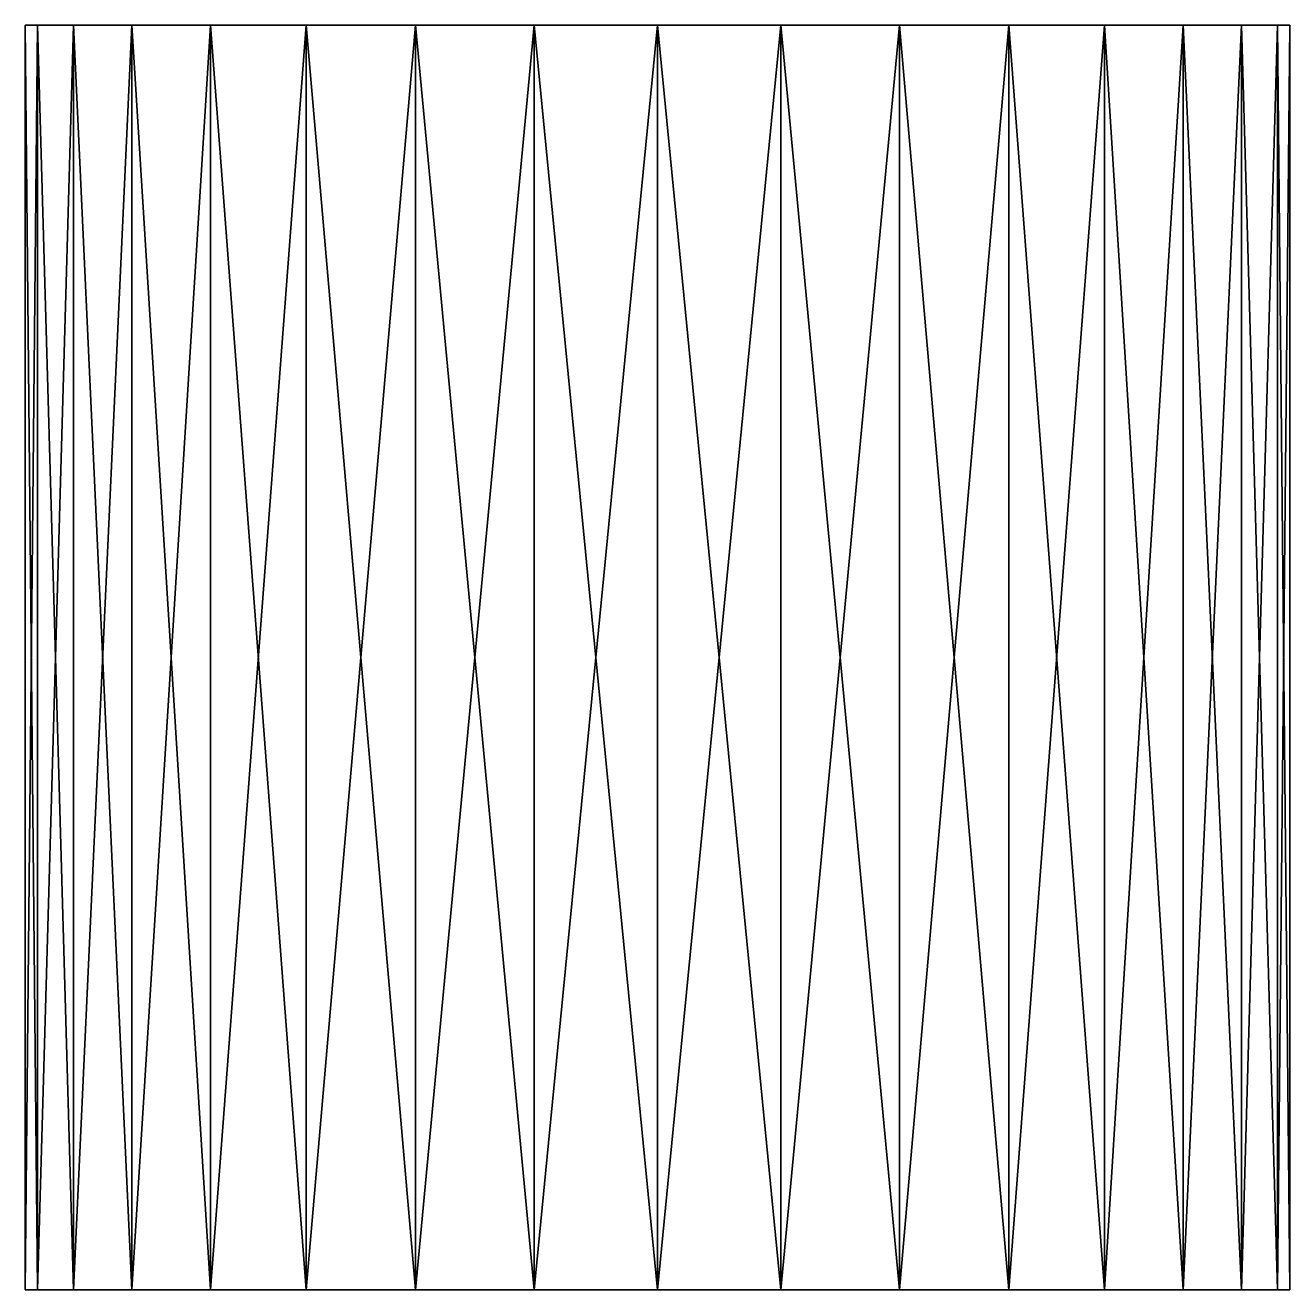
# Model space of a CAD drawing. Header units: metres. Extents: x -10 to 10, y -10 to 10.
import ezdxf

# ---------------------------------------------------------------- set-up
doc = ezdxf.new("R2010")
doc.units = ezdxf.units.M

msp = doc.modelspace()

# ---------------------------------------------------------------- linework, layer by layer
for points in [[(-10, -10), (-9.807853, -10, 1.950903), (-9.807853, 10, 1.950903)], [(-10, -10), (-9.807853, 10, 1.950903), (-10, 10)], [(0, 10), (-10, 10), (-9.807853, 10, 1.950903)], [(-9.807853, -10, -1.950903), (-10, -10), (-10, 10)], [(-9.807853, -10, -1.950903), (-10, 10), (-9.807853, 10, -1.950903)], [(0, 10), (-9.807853, 10, -1.950903), (-10, 10)], [(-9.807853, -10, 1.950903), (-9.238795, -10, 3.826834), (-9.238795, 10, 3.826834)], [(-9.807853, -10, 1.950903), (-9.238795, 10, 3.826834), (-9.807853, 10, 1.950903)], [(0, 10), (-9.807853, 10, 1.950903), (-9.238795, 10, 3.826834)], [(-9.238795, -10, -3.826834), (-9.807853, -10, -1.950903), (-9.807853, 10, -1.950903)], [(-9.238795, -10, -3.826834), (-9.807853, 10, -1.950903), (-9.238795, 10, -3.826834)], [(0, 10), (-9.238795, 10, -3.826834), (-9.807853, 10, -1.950903)], [(-9.238795, -10, 3.826834), (-8.314696, -10, 5.555702), (-8.314696, 10, 5.555702)], [(-9.238795, -10, 3.826834), (-8.314696, 10, 5.555702), (-9.238795, 10, 3.826834)], [(0, 10), (-9.238795, 10, 3.826834), (-8.314696, 10, 5.555702)], [(-8.314696, -10, -5.555702), (-9.238795, -10, -3.826834), (-9.238795, 10, -3.826834)], [(-8.314696, -10, -5.555702), (-9.238795, 10, -3.826834), (-8.314696, 10, -5.555702)], [(0, 10), (-8.314696, 10, -5.555702), (-9.238795, 10, -3.826834)], [(-8.314696, -10, 5.555702), (-7.071068, -10, 7.071068), (-7.071068, 10, 7.071068)], [(-8.314696, -10, 5.555702), (-7.071068, 10, 7.071068), (-8.314696, 10, 5.555702)], [(0, 10), (-8.314696, 10, 5.555702), (-7.071068, 10, 7.071068)], [(-7.071068, -10, -7.071068), (-8.314696, -10, -5.555702), (-8.314696, 10, -5.555702)], [(-7.071068, -10, -7.071068), (-8.314696, 10, -5.555702), (-7.071068, 10, -7.071068)], [(0, 10), (-7.071068, 10, -7.071068), (-8.314696, 10, -5.555702)], [(-7.071068, -10, 7.071068), (-5.555702, -10, 8.314696), (-5.555702, 10, 8.314696)], [(-7.071068, -10, 7.071068), (-5.555702, 10, 8.314696), (-7.071068, 10, 7.071068)], [(0, 10), (-7.071068, 10, 7.071068), (-5.555702, 10, 8.314696)], [(-5.555702, -10, -8.314696), (-7.071068, -10, -7.071068), (-7.071068, 10, -7.071068)], [(-5.555702, -10, -8.314696), (-7.071068, 10, -7.071068), (-5.555702, 10, -8.314696)], [(0, 10), (-5.555702, 10, -8.314696), (-7.071068, 10, -7.071068)], [(-5.555702, -10, 8.314696), (-3.826834, -10, 9.238795), (-3.826834, 10, 9.238795)], [(-5.555702, -10, 8.314696), (-3.826834, 10, 9.238795), (-5.555702, 10, 8.314696)], [(0, 10), (-5.555702, 10, 8.314696), (-3.826834, 10, 9.238795)], [(-3.826834, -10, -9.238795), (-5.555702, -10, -8.314696), (-5.555702, 10, -8.314696)], [(-3.826834, -10, -9.238795), (-5.555702, 10, -8.314696), (-3.826834, 10, -9.238795)], [(0, 10), (-3.826834, 10, -9.238795), (-5.555702, 10, -8.314696)], [(-3.826834, -10, 9.238795), (-1.950903, -10, 9.807853), (-1.950903, 10, 9.807853)], [(-3.826834, -10, 9.238795), (-1.950903, 10, 9.807853), (-3.826834, 10, 9.238795)], [(0, 10), (-3.826834, 10, 9.238795), (-1.950903, 10, 9.807853)], [(-1.950903, -10, -9.807853), (-3.826834, -10, -9.238795), (-3.826834, 10, -9.238795)], [(-1.950903, -10, -9.807853), (-3.826834, 10, -9.238795), (-1.950903, 10, -9.807853)], [(0, 10), (-1.950903, 10, -9.807853), (-3.826834, 10, -9.238795)], [(-1.950903, -10, 9.807853), (0, -10, 10), (0, 10, 10)], [(-1.950903, -10, 9.807853), (0, 10, 10), (-1.950903, 10, 9.807853)], [(0, 10), (-1.950903, 10, 9.807853), (0, 10, 10)], [(0, -10, -10), (-1.950903, -10, -9.807853), (-1.950903, 10, -9.807853)], [(0, -10, -10), (-1.950903, 10, -9.807853), (0, 10, -10)], [(0, 10), (0, 10, -10), (-1.950903, 10, -9.807853)], [(0, 10), (9.807853, 10, 1.950903), (10, 10)], [(0, 10), (9.238795, 10, 3.826834), (9.807853, 10, 1.950903)], [(0, 10), (8.314696, 10, 5.555702), (9.238795, 10, 3.826834)], [(0, 10), (7.071068, 10, 7.071068), (8.314696, 10, 5.555702)], [(0, 10), (5.555702, 10, 8.314696), (7.071068, 10, 7.071068)], [(0, 10), (3.826834, 10, 9.238795), (5.555702, 10, 8.314696)], [(0, 10), (1.950903, 10, 9.807853), (3.826834, 10, 9.238795)], [(0, -10, 10), (1.950903, -10, 9.807853), (1.950903, 10, 9.807853)], [(0, -10, 10), (1.950903, 10, 9.807853), (0, 10, 10)], [(0, 10), (0, 10, 10), (1.950903, 10, 9.807853)], [(1.950903, -10, -9.807853), (0, -10, -10), (0, 10, -10)], [(1.950903, -10, -9.807853), (0, 10, -10), (1.950903, 10, -9.807853)], [(0, 10), (1.950903, 10, -9.807853), (0, 10, -10)], [(0, 10), (3.826834, 10, -9.238795), (1.950903, 10, -9.807853)], [(0, 10), (5.555702, 10, -8.314696), (3.826834, 10, -9.238795)], [(0, 10), (7.071068, 10, -7.071068), (5.555702, 10, -8.314696)], [(0, 10), (8.314696, 10, -5.555702), (7.071068, 10, -7.071068)], [(0, 10), (9.238795, 10, -3.826834), (8.314696, 10, -5.555702)], [(0, 10), (9.807853, 10, -1.950903), (9.238795, 10, -3.826834)], [(0, 10), (10, 10), (9.807853, 10, -1.950903)], [(1.950903, -10, 9.807853), (3.826834, -10, 9.238795), (3.826834, 10, 9.238795)], [(1.950903, -10, 9.807853), (3.826834, 10, 9.238795), (1.950903, 10, 9.807853)], [(3.826834, -10, -9.238795), (1.950903, -10, -9.807853), (1.950903, 10, -9.807853)], [(3.826834, -10, -9.238795), (1.950903, 10, -9.807853), (3.826834, 10, -9.238795)], [(3.826834, -10, 9.238795), (5.555702, -10, 8.314696), (5.555702, 10, 8.314696)], [(3.826834, -10, 9.238795), (5.555702, 10, 8.314696), (3.826834, 10, 9.238795)], [(5.555702, -10, -8.314696), (3.826834, -10, -9.238795), (3.826834, 10, -9.238795)], [(5.555702, -10, -8.314696), (3.826834, 10, -9.238795), (5.555702, 10, -8.314696)], [(5.555702, -10, 8.314696), (7.071068, -10, 7.071068), (7.071068, 10, 7.071068)], [(5.555702, -10, 8.314696), (7.071068, 10, 7.071068), (5.555702, 10, 8.314696)], [(7.071068, -10, -7.071068), (5.555702, -10, -8.314696), (5.555702, 10, -8.314696)], [(7.071068, -10, -7.071068), (5.555702, 10, -8.314696), (7.071068, 10, -7.071068)], [(7.071068, -10, 7.071068), (8.314696, -10, 5.555702), (8.314696, 10, 5.555702)], [(7.071068, -10, 7.071068), (8.314696, 10, 5.555702), (7.071068, 10, 7.071068)], [(8.314696, -10, -5.555702), (7.071068, -10, -7.071068), (7.071068, 10, -7.071068)], [(8.314696, -10, -5.555702), (7.071068, 10, -7.071068), (8.314696, 10, -5.555702)], [(8.314696, -10, 5.555702), (9.238795, -10, 3.826834), (9.238795, 10, 3.826834)], [(8.314696, -10, 5.555702), (9.238795, 10, 3.826834), (8.314696, 10, 5.555702)], [(9.238795, -10, -3.826834), (8.314696, -10, -5.555702), (8.314696, 10, -5.555702)], [(9.238795, -10, -3.826834), (8.314696, 10, -5.555702), (9.238795, 10, -3.826834)], [(9.238795, -10, 3.826834), (9.807853, -10, 1.950903), (9.807853, 10, 1.950903)], [(9.238795, -10, 3.826834), (9.807853, 10, 1.950903), (9.238795, 10, 3.826834)], [(9.807853, -10, -1.950903), (9.238795, -10, -3.826834), (9.238795, 10, -3.826834)], [(9.807853, -10, -1.950903), (9.238795, 10, -3.826834), (9.807853, 10, -1.950903)], [(9.807853, -10, 1.950903), (10, -10), (10, 10)], [(9.807853, -10, 1.950903), (10, 10), (9.807853, 10, 1.950903)], [(10, -10), (9.807853, -10, -1.950903), (9.807853, 10, -1.950903)], [(10, -10), (9.807853, 10, -1.950903), (10, 10)], [(0, -10), (-9.807853, -10, 1.950903), (-10, -10)], [(0, -10), (-10, -10), (-9.807853, -10, -1.950903)], [(0, -10), (-9.238795, -10, 3.826834), (-9.807853, -10, 1.950903)], [(0, -10), (-9.807853, -10, -1.950903), (-9.238795, -10, -3.826834)], [(0, -10), (-8.314696, -10, 5.555702), (-9.238795, -10, 3.826834)], [(0, -10), (-9.238795, -10, -3.826834), (-8.314696, -10, -5.555702)], [(0, -10), (-7.071068, -10, 7.071068), (-8.314696, -10, 5.555702)], [(0, -10), (-8.314696, -10, -5.555702), (-7.071068, -10, -7.071068)], [(0, -10), (-5.555702, -10, 8.314696), (-7.071068, -10, 7.071068)], [(0, -10), (-7.071068, -10, -7.071068), (-5.555702, -10, -8.314696)], [(0, -10), (-3.826834, -10, 9.238795), (-5.555702, -10, 8.314696)], [(0, -10), (-5.555702, -10, -8.314696), (-3.826834, -10, -9.238795)], [(0, -10), (-1.950903, -10, 9.807853), (-3.826834, -10, 9.238795)], [(0, -10), (-3.826834, -10, -9.238795), (-1.950903, -10, -9.807853)], [(0, -10), (0, -10, 10), (-1.950903, -10, 9.807853)], [(0, -10), (-1.950903, -10, -9.807853), (0, -10, -10)], [(0, -10), (10, -10), (9.807853, -10, 1.950903)], [(0, -10), (9.807853, -10, 1.950903), (9.238795, -10, 3.826834)], [(0, -10), (9.238795, -10, 3.826834), (8.314696, -10, 5.555702)], [(0, -10), (8.314696, -10, 5.555702), (7.071068, -10, 7.071068)], [(0, -10), (7.071068, -10, 7.071068), (5.555702, -10, 8.314696)], [(0, -10), (5.555702, -10, 8.314696), (3.826834, -10, 9.238795)], [(0, -10), (3.826834, -10, 9.238795), (1.950903, -10, 9.807853)], [(0, -10), (1.950903, -10, 9.807853), (0, -10, 10)], [(0, -10), (0, -10, -10), (1.950903, -10, -9.807853)], [(0, -10), (1.950903, -10, -9.807853), (3.826834, -10, -9.238795)], [(0, -10), (3.826834, -10, -9.238795), (5.555702, -10, -8.314696)], [(0, -10), (5.555702, -10, -8.314696), (7.071068, -10, -7.071068)], [(0, -10), (7.071068, -10, -7.071068), (8.314696, -10, -5.555702)], [(0, -10), (8.314696, -10, -5.555702), (9.238795, -10, -3.826834)], [(0, -10), (9.238795, -10, -3.826834), (9.807853, -10, -1.950903)], [(0, -10), (9.807853, -10, -1.950903), (10, -10)]]:
    msp.add_3dface(points)

doc.saveas('drawing.dxf')
